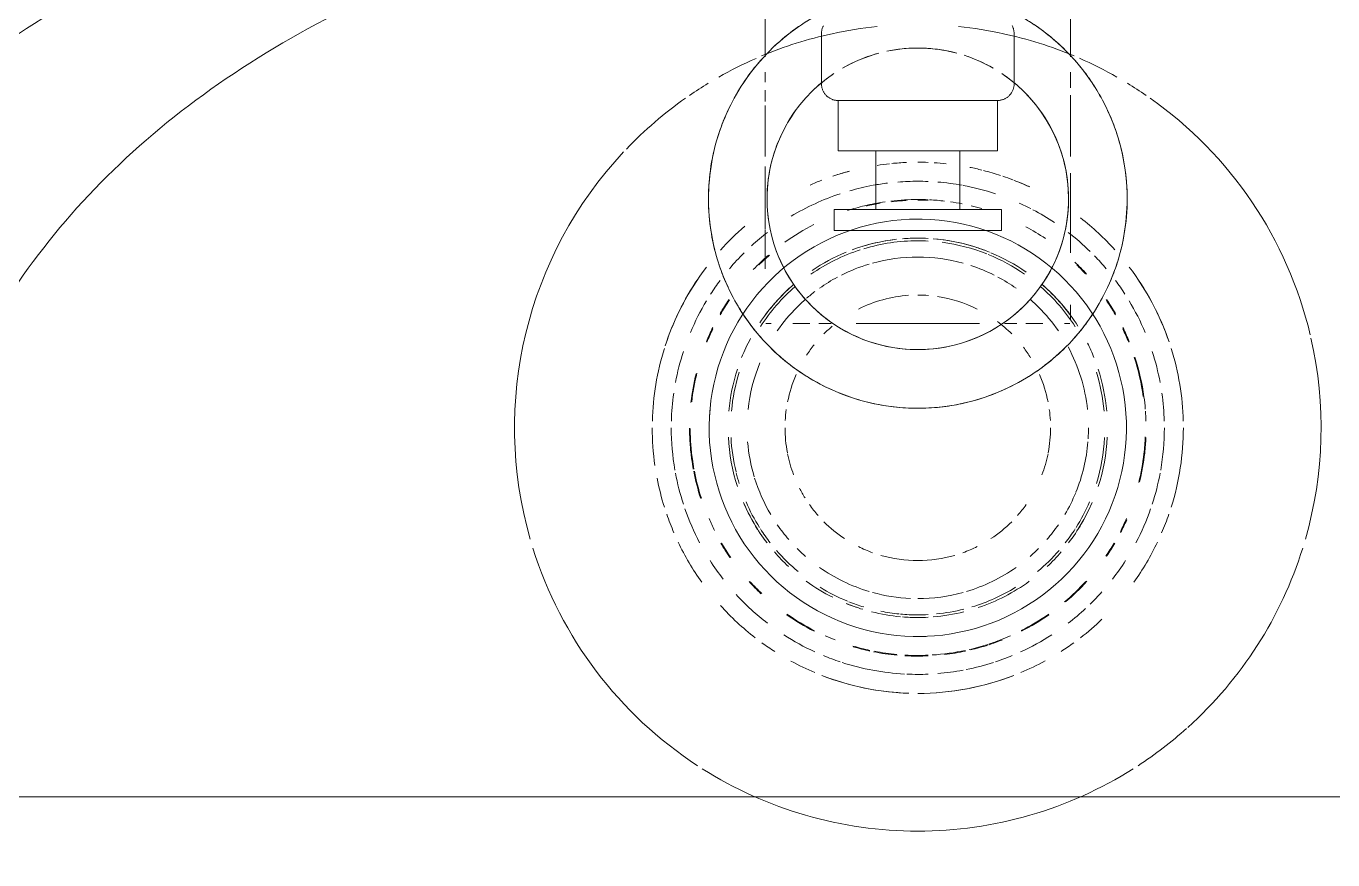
# Model space of a CAD drawing. Header units: millimetres. Extents: x -4000 to 187956, y -58990 to 162485.
# Drawn here: x 2432.6 to 2588.6, y 24497.2 to 24596.7 of the extents above; entities that cross this region are included whole.
import ezdxf

# ---------------------------------------------------------------- set-up
doc = ezdxf.new("R2010")
doc.units = ezdxf.units.MM
doc.layers.add('A-FLOR-PATT', color=8, linetype='Continuous', lineweight=13)
doc.layers.add('P-SANR-FIXT', color=6, linetype='Continuous', lineweight=9)

# ---------------------------------------------------------------- blocks, each defined once
blk = doc.blocks.new('C307 - C307-V813-0_000')
at = {"layer": 'P-SANR-FIXT', "color": 254}
for p, q in [((-2.98, 174.73), (-3.97, 174.59)), ((-2.98, 174.73), (-3.97, 174.59)), ((-1.99, 174.83), (-2.98, 174.73)), ((-1.99, 174.83), (-2.98, 174.73)), ((-1.15, 174.88), (-1.99, 174.83)), ((-1.15, 174.88), (-1.99, 174.83)), ((-1, 174.89), (-1.15, 174.88)), ((0, 174.91), (-1, 174.89)), ((0, 174.91), (-1, 174.89)), ((0.54, 174.9), (0, 174.91)), ((0.54, 174.9), (0, 174.91)), ((1.53, 174.86), (0.54, 174.9)), ((1.53, 174.86), (0.54, 174.9)), ((2.53, 174.78), (1.53, 174.86)), ((2.53, 174.78), (1.53, 174.86)), ((3.51, 174.66), (2.53, 174.78)), ((3.51, 174.66), (2.53, 174.78)), ((-8.77, 173.31), (-9.7, 172.94)), ((-8.77, 173.31), (-9.7, 172.94)), ((-7.83, 173.64), (-8.77, 173.31)), ((-7.83, 173.64), (-8.77, 173.31)), ((-6.88, 173.94), (-7.83, 173.64)), ((-6.88, 173.94), (-7.83, 173.64)), ((-5.92, 174.19), (-6.88, 173.94)), ((-5.92, 174.19), (-6.88, 173.94)), ((-4.95, 174.41), (-5.92, 174.19)), ((-3.97, 174.59), (-4.95, 174.41)), ((-3.97, 174.59), (-4.95, 174.41)), ((4.5, 174.5), (3.51, 174.66)), ((4.5, 174.5), (3.51, 174.66)), ((5.47, 174.3), (4.5, 174.5)), ((5.47, 174.3), (4.5, 174.5)), ((6.44, 174.06), (5.47, 174.3)), ((6.44, 174.06), (5.47, 174.3)), ((7.4, 173.78), (6.44, 174.06)), ((7.4, 173.78), (6.44, 174.06)), ((8.34, 173.47), (7.4, 173.78)), ((8.34, 173.47), (7.4, 173.78)), ((9.27, 173.11), (8.34, 173.47)), ((9.27, 173.11), (8.34, 173.47)), ((-12.38, 171.61), (-13.23, 171.1)), ((-12.38, 171.61), (-13.23, 171.1)), ((-11.5, 172.09), (-12.38, 171.61)), ((-11.5, 172.09), (-12.38, 171.61)), ((-10.61, 172.53), (-11.5, 172.09)), ((-10.61, 172.53), (-11.5, 172.09)), ((-9.7, 172.94), (-10.61, 172.53)), ((-9.7, 172.94), (-10.61, 172.53)), ((10.19, 172.72), (9.27, 173.11)), ((10.19, 172.72), (9.27, 173.11)), ((11.09, 172.3), (10.19, 172.72)), ((11.98, 171.84), (11.09, 172.3)), ((11.98, 171.84), (11.09, 172.3)), ((12.84, 171.34), (11.98, 171.84)), ((12.84, 171.34), (11.98, 171.84)), ((-14.06, 170.56), (-14.87, 169.98)), ((-14.06, 170.56), (-14.87, 169.98)), ((-13.23, 171.1), (-14.06, 170.56)), ((-13.23, 171.1), (-14.06, 170.56)), ((13.68, 170.81), (12.84, 171.34)), ((13.68, 170.81), (12.84, 171.34)), ((14.5, 170.25), (13.68, 170.81)), ((14.5, 170.25), (13.68, 170.81)), ((15.3, 169.65), (14.5, 170.25)), ((15.3, 169.65), (14.5, 170.25)), ((-16.42, 168.72), (-17.16, 168.05)), ((-16.42, 168.72), (-17.16, 168.05)), ((-15.66, 169.37), (-16.42, 168.72)), ((-15.66, 169.37), (-16.42, 168.72)), ((-14.87, 169.98), (-15.66, 169.37)), ((-14.87, 169.98), (-15.66, 169.37)), ((16.07, 169.02), (15.3, 169.65)), ((16.07, 169.02), (15.3, 169.65)), ((16.82, 168.37), (16.07, 169.02)), ((16.82, 168.37), (16.07, 169.02)), ((-17.87, 167.35), (-18.55, 166.62)), ((-17.87, 167.35), (-18.55, 166.62)), ((-17.16, 168.05), (-17.87, 167.35)), ((17.54, 167.68), (16.82, 168.37)), ((18.24, 166.96), (17.54, 167.68)), ((18.24, 166.96), (17.54, 167.68)), ((18.9, 166.22), (18.24, 166.96)), ((18.9, 166.22), (18.24, 166.96)), ((-19.2, 165.87), (-19.81, 165.09)), ((-19.2, 165.87), (-19.81, 165.09)), ((-18.55, 166.62), (-19.2, 165.87)), ((19.53, 165.45), (18.9, 166.22)), ((19.53, 165.45), (18.9, 166.22)), ((20.14, 164.66), (19.53, 165.45)), ((20.14, 164.66), (19.53, 165.45)), ((-20.4, 164.28), (-20.96, 163.46)), ((-20.4, 164.28), (-20.96, 163.46)), ((-19.81, 165.09), (-20.4, 164.28)), ((-19.81, 165.09), (-20.4, 164.28)), ((20.71, 163.84), (20.14, 164.66)), ((20.71, 163.84), (20.14, 164.66)), ((21.24, 163), (20.71, 163.84)), ((21.24, 163), (20.71, 163.84)), ((-21.48, 162.61), (-21.97, 161.74)), ((-21.48, 162.61), (-21.97, 161.74)), ((-20.96, 163.46), (-21.48, 162.61)), ((-20.96, 163.46), (-21.48, 162.61)), ((21.75, 162.14), (21.24, 163)), ((21.75, 162.14), (21.24, 163)), ((-22.42, 160.85), (-22.83, 159.95)), ((-21.97, 161.74), (-22.42, 160.85)), ((-21.97, 161.74), (-22.42, 160.85)), ((22.21, 161.26), (21.75, 162.14)), ((22.21, 161.26), (21.75, 162.14)), ((22.65, 160.36), (22.21, 161.26)), ((22.65, 160.36), (22.21, 161.26)), ((-22.83, 159.95), (-23.21, 159.02)), ((23.04, 159.45), (22.65, 160.36)), ((23.04, 159.45), (22.65, 160.36)), ((-23.56, 158.09), (-23.86, 157.14)), ((-23.56, 158.09), (-23.86, 157.14)), ((-23.21, 159.02), (-23.56, 158.09)), ((23.72, 157.58), (23.4, 158.52)), ((23.72, 157.58), (23.4, 158.52)), ((24.01, 156.62), (23.72, 157.58)), ((24.01, 156.62), (23.72, 157.58)), ((-24.13, 156.18), (-24.35, 155.21)), ((-24.13, 156.18), (-24.35, 155.21)), ((-23.86, 157.14), (-24.13, 156.18)), ((-23.86, 157.14), (-24.13, 156.18)), ((24.25, 155.66), (24.01, 156.62)), ((24.25, 155.66), (24.01, 156.62)), ((-24.35, 155.21), (-24.54, 154.23)), ((-24.35, 155.21), (-24.54, 154.23)), ((24.46, 154.68), (24.25, 155.66)), ((24.46, 154.68), (24.25, 155.66)), ((24.63, 153.7), (24.46, 154.68)), ((24.63, 153.7), (24.46, 154.68)), ((-24.69, 153.25), (-24.8, 152.26)), ((-24.69, 153.25), (-24.8, 152.26)), ((-24.54, 154.23), (-24.69, 153.25)), ((-24.54, 154.23), (-24.69, 153.25)), ((24.76, 152.71), (24.63, 153.7)), ((24.76, 152.71), (24.63, 153.7)), ((-24.8, 152.26), (-24.87, 151.26)), ((-24.8, 152.26), (-24.87, 151.26)), ((24.85, 151.72), (24.76, 152.71)), ((24.85, 151.72), (24.76, 152.71)), ((24.9, 150.73), (24.85, 151.72)), ((24.9, 150.73), (24.85, 151.72)), ((-24.87, 151.26), (-24.9, 150.27)), ((-24.87, 151.26), (-24.9, 150.27)), ((-24.9, 150.27), (-24.9, 149.27)), ((24.9, 149.73), (24.9, 150.73)), ((-24.9, 149.27), (-24.85, 148.28)), ((-24.9, 149.27), (-24.85, 148.28)), ((-24.85, 148.28), (-24.76, 147.29)), ((-24.85, 148.28), (-24.76, 147.29)), ((24.8, 147.74), (24.87, 148.74)), ((24.82, 148.03), (24.87, 148.74)), ((24.87, 148.74), (24.9, 149.73)), ((24.87, 148.74), (24.9, 149.73)), ((-24.76, 147.29), (-24.63, 146.3)), ((-24.76, 147.29), (-24.63, 146.3)), ((24.54, 145.77), (24.69, 146.75)), ((24.54, 145.77), (24.69, 146.75)), ((24.69, 146.75), (24.8, 147.74)), ((24.69, 146.75), (24.8, 147.74)), ((24.8, 147.74), (24.82, 148.03)), ((-24.63, 146.3), (-24.46, 145.32)), ((-24.63, 146.3), (-24.46, 145.32)), ((-24.46, 145.32), (-24.25, 144.34)), ((-24.46, 145.32), (-24.25, 144.34)), ((24.35, 144.79), (24.54, 145.77)), ((24.35, 144.79), (24.54, 145.77)), ((-24.25, 144.34), (-24.01, 143.38)), ((-24.25, 144.34), (-24.01, 143.38)), ((23.86, 142.86), (24.13, 143.82)), ((23.86, 142.86), (24.13, 143.82)), ((24.13, 143.82), (24.35, 144.79)), ((24.13, 143.82), (24.35, 144.79)), ((-24.01, 143.38), (-23.72, 142.42)), ((-24.01, 143.38), (-23.72, 142.42)), ((-23.72, 142.42), (-23.4, 141.48)), ((-23.72, 142.42), (-23.4, 141.48)), ((23.56, 141.91), (23.86, 142.86)), ((23.56, 141.91), (23.86, 142.86)), ((-23.04, 140.55), (-22.65, 139.64)), ((-23.04, 140.55), (-22.65, 139.64)), ((22.83, 140.05), (23.21, 140.98)), ((23.21, 140.98), (23.56, 141.91)), ((-22.65, 139.64), (-22.21, 138.74)), ((-22.65, 139.64), (-22.21, 138.74)), ((21.97, 138.26), (22.42, 139.15)), ((21.97, 138.26), (22.42, 139.15)), ((22.42, 139.15), (22.83, 140.05)), ((-22.21, 138.74), (-21.75, 137.86)), ((-22.21, 138.74), (-21.75, 137.86)), ((-21.75, 137.86), (-21.24, 137)), ((-21.75, 137.86), (-21.24, 137)), ((-14.91, 137.55), (-12.9, 137.55)), ((-11.82, 137.55), (-10.36, 137.55)), ((-7.35, 137.55), (0, 137.55)), ((0, 137.55), (7.35, 137.55)), ((10.36, 137.55), (11.82, 137.55)), ((12.9, 137.55), (14.91, 137.55)), ((20.96, 136.54), (21.48, 137.39)), ((20.96, 136.54), (21.48, 137.39)), ((21.48, 137.39), (21.97, 138.26)), ((21.48, 137.39), (21.97, 138.26)), ((-21.24, 137), (-20.71, 136.16)), ((-21.24, 137), (-20.71, 136.16)), ((-20.71, 136.16), (-20.14, 135.34)), ((-20.71, 136.16), (-20.14, 135.34)), ((19.81, 134.91), (20.4, 135.72)), ((19.81, 134.91), (20.4, 135.72)), ((20.4, 135.72), (20.96, 136.54)), ((20.4, 135.72), (20.96, 136.54)), ((-20.14, 135.34), (-19.53, 134.55)), ((-20.14, 135.34), (-19.53, 134.55)), ((-19.53, 134.55), (-18.9, 133.78)), ((-19.53, 134.55), (-18.9, 133.78)), ((19.2, 134.13), (19.81, 134.91)), ((19.2, 134.13), (19.81, 134.91)), ((-18.9, 133.78), (-18.24, 133.04)), ((-18.9, 133.78), (-18.24, 133.04)), ((-18.24, 133.04), (-17.54, 132.32)), ((-18.24, 133.04), (-17.54, 132.32)), ((17.16, 131.95), (17.87, 132.65)), ((17.16, 131.95), (17.87, 132.65)), ((17.87, 132.65), (18.55, 133.38)), ((17.87, 132.65), (18.55, 133.38)), ((18.55, 133.38), (19.2, 134.13)), ((-17.54, 132.32), (-16.82, 131.63)), ((-16.82, 131.63), (-16.07, 130.98)), ((-16.82, 131.63), (-16.07, 130.98)), ((15.66, 130.63), (16.42, 131.28)), ((16.42, 131.28), (17.16, 131.95)), ((16.42, 131.28), (17.16, 131.95)), ((-16.07, 130.98), (-15.3, 130.35)), ((-16.07, 130.98), (-15.3, 130.35)), ((14.06, 129.44), (14.87, 130.02)), ((14.06, 129.44), (14.87, 130.02)), ((14.87, 130.02), (15.66, 130.63)), ((14.87, 130.02), (15.66, 130.63)), ((18.24, 129.79), (18.24, 131.02)), ((18.24, 127.73), (18.24, 129.6)), ((-18.24, 129.1), (-18.24, 127.73)), ((-12.84, 128.66), (-11.98, 128.16)), ((-12.84, 128.66), (-11.98, 128.16)), ((-11.98, 128.16), (-11.09, 127.7)), ((11.5, 127.91), (12.38, 128.39)), ((12.38, 128.39), (13.23, 128.9)), ((12.38, 128.39), (13.23, 128.9)), ((-18.24, 127.73), (-18.24, 119.61)), ((-10.19, 127.28), (-9.27, 126.89)), ((-9.27, 126.89), (-8.34, 126.53)), ((7.83, 126.36), (8.77, 126.69)), ((8.77, 126.69), (9.7, 127.06)), ((10.61, 127.47), (11.5, 127.91)), ((18.24, 126.32), (18.24, 127.73)), ((18.24, 118.82), (18.24, 126.26)), ((-18.24, 117.61), (-18.24, 110.29)), ((18.24, 111.54), (18.24, 117.61)), ((18.24, 109.69), (18.24, 111.05)), ((-18.24, 109.41), (-18.24, 107.55)), ((18.24, 107.55), (18.24, 108.76))]:
    blk.add_line(p, q, dxfattribs=at)
at = {"layer": 'P-SANR-FIXT', "color": 50}
for p, q in [((-1, 174.89), (-1.15, 174.88)), ((-4.95, 174.41), (-5.92, 174.19)), ((11.09, 172.3), (10.19, 172.72)), ((-17.16, 168.05), (-17.87, 167.35)), ((17.54, 167.68), (16.82, 168.37)), ((-18.55, 166.62), (-19.2, 165.87)), ((-22.42, 160.85), (-22.83, 159.95)), ((-22.83, 159.95), (-23.21, 159.02)), ((23.4, 158.52), (23.04, 159.45)), ((23.4, 158.52), (23.04, 159.45)), ((-23.21, 159.02), (-23.56, 158.09)), ((-24.9, 150.27), (-24.9, 149.27)), ((24.9, 149.73), (24.9, 150.73)), ((-23.4, 141.48), (-23.04, 140.55)), ((-23.4, 141.48), (-23.04, 140.55)), ((22.83, 140.05), (23.21, 140.98)), ((23.21, 140.98), (23.56, 141.91)), ((22.42, 139.15), (22.83, 140.05)), ((-18.15, 137.55), (-17.5, 137.55)), ((-14.91, 137.55), (-12.9, 137.55)), ((-11.82, 137.55), (-10.36, 137.55)), ((-6.98, 137.55), (-3.9, 137.55)), ((-3.56, 137.55), (0, 137.55)), ((0, 137.55), (3.56, 137.55)), ((3.9, 137.55), (6.98, 137.55)), ((10.36, 137.55), (11.82, 137.55)), ((12.9, 137.55), (14.91, 137.55)), ((17.5, 137.55), (18.15, 137.55)), ((-18.24, 137.03), (-18.24, 135.34)), ((18.55, 133.38), (19.2, 134.13)), ((-17.54, 132.32), (-16.82, 131.63)), ((15.66, 130.63), (16.42, 131.28)), ((-15.3, 130.35), (-14.5, 129.75)), ((-15.3, 130.35), (-14.5, 129.75)), ((-14.5, 129.75), (-13.68, 129.19)), ((-14.5, 129.75), (-13.68, 129.19)), ((-13.68, 129.19), (-12.84, 128.66)), ((-13.68, 129.19), (-12.84, 128.66)), ((-11.98, 128.16), (-11.09, 127.7)), ((11.5, 127.91), (12.38, 128.39)), ((13.23, 128.9), (14.06, 129.44)), ((13.23, 128.9), (14.06, 129.44)), ((-11.09, 127.7), (-10.19, 127.28)), ((-11.09, 127.7), (-10.19, 127.28)), ((-10.19, 127.28), (-9.27, 126.89)), ((-9.27, 126.89), (-8.34, 126.53)), ((-8.34, 126.53), (-7.4, 126.22)), ((6.88, 126.06), (7.83, 126.36)), ((7.83, 126.36), (8.77, 126.69)), ((8.77, 126.69), (9.7, 127.06)), ((9.7, 127.06), (10.61, 127.47)), ((9.7, 127.06), (10.61, 127.47)), ((10.61, 127.47), (11.5, 127.91)), ((-7.4, 126.22), (-6.44, 125.94)), ((-6.44, 125.94), (-5.47, 125.7)), ((-6.44, 125.94), (-5.47, 125.7)), ((-5.47, 125.7), (-4.5, 125.5)), ((-5.47, 125.7), (-4.5, 125.5)), ((-4.5, 125.5), (-3.51, 125.34)), ((-4.5, 125.5), (-3.51, 125.34)), ((-3.51, 125.34), (-2.53, 125.22)), ((-2.53, 125.22), (-1.53, 125.14)), ((-1.53, 125.14), (-0.54, 125.1)), ((-1.53, 125.14), (-0.54, 125.1)), ((-0.54, 125.1), (0, 125.09)), ((-0.54, 125.1), (0, 125.09)), ((0, 125.09), (1, 125.11)), ((0, 125.09), (1, 125.11)), ((1, 125.11), (1.99, 125.17)), ((1, 125.11), (1.99, 125.17)), ((1.99, 125.17), (2.98, 125.27)), ((1.99, 125.17), (2.98, 125.27)), ((2.98, 125.27), (3.97, 125.41)), ((2.98, 125.27), (3.97, 125.41)), ((3.97, 125.41), (4.95, 125.59)), ((3.97, 125.41), (4.95, 125.59)), ((4.95, 125.59), (5.92, 125.81)), ((4.95, 125.59), (5.92, 125.81)), ((5.92, 125.81), (6.88, 126.06))]:
    blk.add_line(p, q, dxfattribs=at)
at = {"layer": 'P-SANR-FIXT', "color": 250}
for p, q in [((-10, 126.44), (-10, 123.94)), ((0, 126.44), (-10, 126.44)), ((10, 126.44), (0, 126.44)), ((10, 123.94), (10, 126.44)), ((-10, 123.94), (0, 123.94)), ((-5, 123.94), (-5, 116.94)), ((0, 123.94), (10, 123.94)), ((5, 116.94), (5, 123.94)), ((-9.5, 116.94), (-9.5, 110.94)), ((-9.5, 116.94), (0, 116.94)), ((0, 116.94), (9.5, 116.94)), ((9.5, 110.94), (9.5, 116.94)), ((-9.5, 110.94), (0, 110.94)), ((0, 110.94), (9.5, 110.94)), ((-11.5, 108.94), (-11.5, 102.94)), ((11.5, 102.94), (11.5, 108.94))]:
    blk.add_line(p, q, dxfattribs=at)
at = {"layer": 'P-SANR-FIXT', "color": 252}
for p, q in [((0, 126.44), (-8.66, 126.44)), ((8.66, 126.44), (0, 126.44)), ((-8.66, 123.94), (-5.68, 123.94)), ((-5, 123.94), (0, 123.94)), ((0, 123.94), (5, 123.94)), ((5.68, 123.94), (8.66, 123.94)), ((-8.23, 116.94), (-5.65, 116.94)), ((-5, 116.94), (0, 116.94)), ((0, 116.94), (5, 116.94)), ((5.65, 116.94), (8.23, 116.94)), ((-8.23, 110.94), (0, 110.94)), ((-0.86, 110.94), (-0.48, 110.94)), ((-0.48, 110.94), (-0.1, 110.94)), ((-0.1, 110.94), (0, 110.94)), ((0, 110.94), (8.23, 110.94))]:
    blk.add_line(p, q, dxfattribs=at)
at = {"layer": 'P-SANR-FIXT', "color": 253}
for p, q in [((-5.68, 123.94), (0, 123.94)), ((-5, 123.94), (0, 123.94)), ((0, 123.94), (5, 123.94)), ((0, 123.94), (5.68, 123.94)), ((-5.65, 116.94), (0, 116.94)), ((-5, 116.94), (0, 116.94)), ((0, 116.94), (5.65, 116.94)), ((0, 116.94), (5, 116.94)), ((0, 110.94), (0.38, 110.94)), ((-18.24, 105.73), (-18.24, 95.07)), ((18.24, 94.25), (18.24, 105.73))]:
    blk.add_line(p, q, dxfattribs=at)
at = {"layer": 'P-SANR-FIXT', "color": 50, "flags": 128}
for points in [[(-8.34, 126.53), (-7.4, 126.22), (-6.44, 125.94)], [(5.92, 125.81), (6.88, 126.06), (7.83, 126.36)], [(-3.51, 125.34), (-2.53, 125.22), (-1.53, 125.14)]]:
    blk.add_lwpolyline(points, dxfattribs=at)
at = {"layer": 'P-SANR-FIXT', "color": 250, "flags": 128}
for points in [[(-11.5, 108.94), (-11.5, 109.02), (-11.49, 109.1), (-11.49, 109.18), (-11.47, 109.26), (-11.46, 109.33), (-11.44, 109.41), (-11.42, 109.49), (-11.4, 109.57), (-11.37, 109.64), (-11.34, 109.72), (-11.31, 109.79), (-11.27, 109.86), (-11.24, 109.93), (-11.19, 110), (-11.15, 110.07), (-11.1, 110.13), (-11.06, 110.19), (-11, 110.26), (-10.95, 110.31), (-10.89, 110.37), (-10.83, 110.43), (-10.77, 110.48), (-10.71, 110.53), (-10.65, 110.58), (-10.58, 110.62), (-10.51, 110.66), (-10.44, 110.7), (-10.37, 110.74), (-10.3, 110.77), (-10.22, 110.8), (-10.15, 110.83), (-10.07, 110.85), (-10, 110.87), (-9.92, 110.89), (-9.84, 110.91), (-9.76, 110.92), (-9.68, 110.93), (-9.6, 110.93), (-9.52, 110.94), (-9.5, 110.94)], [(-9.5, 110.94), (-9.49, 110.94), (-9.47, 110.94), (-9.43, 110.94), (-9.38, 110.94), (-9.31, 110.94), (-9.23, 110.94), (-9.13, 110.94), (-9.02, 110.94), (-8.89, 110.94), (-8.75, 110.94), (-8.6, 110.94), (-8.43, 110.94), (-8.24, 110.94), (-8.05, 110.94), (-7.84, 110.94), (-7.62, 110.94), (-7.39, 110.94)], [(0, 110.94), (-0.38, 110.94), (-0.76, 110.94), (-1.14, 110.94), (-1.51, 110.94), (-1.89, 110.94), (-2.26, 110.94), (-2.63, 110.94), (-2.99, 110.94), (-3.35, 110.94), (-3.7, 110.94), (-4.05, 110.94), (-4.39, 110.94), (-4.72, 110.94), (-5.05, 110.94), (-5.36, 110.94), (-5.67, 110.94), (-5.97, 110.94), (-6.26, 110.94), (-6.54, 110.94), (-6.81, 110.94), (-7.07, 110.94), (-7.32, 110.94), (-7.56, 110.94), (-7.78, 110.94), (-7.99, 110.94), (-8.19, 110.94), (-8.38, 110.94), (-8.55, 110.94), (-8.71, 110.94), (-8.85, 110.94), (-8.98, 110.94), (-9.1, 110.94), (-9.2, 110.94), (-9.29, 110.94), (-9.36, 110.94), (-9.42, 110.94), (-9.46, 110.94), (-9.49, 110.94), (-9.5, 110.94)], [(9.5, 110.94), (9.49, 110.94), (9.47, 110.94), (9.43, 110.94), (9.38, 110.94), (9.31, 110.94), (9.23, 110.94), (9.13, 110.94), (9.02, 110.94), (8.89, 110.94), (8.75, 110.94), (8.6, 110.94), (8.43, 110.94), (8.24, 110.94), (8.05, 110.94), (7.84, 110.94), (7.62, 110.94), (7.39, 110.94), (7.14, 110.94), (6.89, 110.94), (6.62, 110.94), (6.34, 110.94), (6.05, 110.94), (5.76, 110.94), (5.45, 110.94), (5.13, 110.94), (4.81, 110.94), (4.48, 110.94), (4.14, 110.94), (3.79, 110.94), (3.44, 110.94), (3.09, 110.94), (2.72, 110.94), (2.36, 110.94), (1.99, 110.94), (1.61, 110.94), (1.24, 110.94), (0.86, 110.94), (0.48, 110.94), (0.1, 110.94), (0, 110.94)], [(7.32, 110.94), (7.56, 110.94), (7.78, 110.94), (7.99, 110.94), (8.19, 110.94), (8.38, 110.94), (8.55, 110.94), (8.71, 110.94), (8.85, 110.94), (8.98, 110.94), (9.1, 110.94), (9.2, 110.94), (9.29, 110.94), (9.36, 110.94), (9.42, 110.94), (9.46, 110.94), (9.49, 110.94), (9.5, 110.94)], [(9.5, 110.94), (9.58, 110.94), (9.66, 110.93), (9.74, 110.92), (9.82, 110.91), (9.9, 110.9), (9.98, 110.88), (10.05, 110.86), (10.13, 110.84), (10.2, 110.81), (10.28, 110.78), (10.35, 110.75), (10.42, 110.71), (10.49, 110.67), (10.56, 110.63), (10.63, 110.59), (10.69, 110.54), (10.76, 110.49), (10.82, 110.44), (10.88, 110.39), (10.93, 110.33), (10.99, 110.27), (11.04, 110.21), (11.09, 110.15), (11.14, 110.08), (11.18, 110.02), (11.22, 109.95), (11.26, 109.88), (11.3, 109.81), (11.33, 109.74), (11.36, 109.66), (11.39, 109.59), (11.42, 109.51), (11.44, 109.43), (11.46, 109.36), (11.47, 109.28), (11.48, 109.2), (11.49, 109.12), (11.5, 109.04), (11.5, 108.96), (11.5, 108.94)], [(-11.26, 101.99), (-11.3, 102.07), (-11.33, 102.14), (-11.36, 102.21), (-11.39, 102.29), (-11.42, 102.36), (-11.44, 102.44), (-11.46, 102.52), (-11.47, 102.6), (-11.48, 102.68), (-11.49, 102.76), (-11.5, 102.84), (-11.5, 102.92), (-11.5, 102.94)], [(11.5, 102.94), (11.5, 102.86), (11.49, 102.78), (11.49, 102.7), (11.47, 102.62), (11.46, 102.54), (11.44, 102.46), (11.42, 102.38), (11.4, 102.31), (11.37, 102.23), (11.34, 102.16), (11.31, 102.09), (11.27, 102.01)]]:
    blk.add_lwpolyline(points, dxfattribs=at)
at = {"layer": 'P-SANR-FIXT', "color": 252, "flags": 128}
for points in [[(-7.39, 110.94), (-7.14, 110.94), (-6.89, 110.94), (-6.62, 110.94), (-6.34, 110.94), (-6.05, 110.94), (-5.76, 110.94), (-5.45, 110.94), (-5.13, 110.94), (-4.81, 110.94), (-4.48, 110.94), (-4.14, 110.94), (-3.79, 110.94), (-3.44, 110.94), (-3.09, 110.94), (-2.72, 110.94), (-2.36, 110.94), (-1.99, 110.94), (-1.61, 110.94), (-1.24, 110.94), (-0.86, 110.94)], [(0.38, 110.94), (0.76, 110.94), (1.14, 110.94), (1.51, 110.94), (1.89, 110.94), (2.26, 110.94), (2.63, 110.94), (2.99, 110.94), (3.35, 110.94), (3.7, 110.94), (4.05, 110.94), (4.39, 110.94), (4.72, 110.94), (5.05, 110.94), (5.36, 110.94), (5.67, 110.94), (5.97, 110.94), (6.26, 110.94), (6.54, 110.94), (6.81, 110.94)], [(6.81, 110.94), (7.07, 110.94), (7.32, 110.94)]]:
    blk.add_lwpolyline(points, dxfattribs=at)
at = {"layer": 'P-SANR-FIXT', "color": 253}
for centre, radius, start, end in [((0, 150), 48.14, 90, 122.2965), ((0, 150), 48.14, 57.698, 90), ((0, 150), 48.14, 123.1051, 131.8102), ((0, 150), 48.14, 17.3587, 56.8985), ((0, 150), 48.14, 132.0288, 162.6381), ((0, 150), 48.14, 163.9778, 192.8571), ((0, 150), 48.14, 316.8516, 16.0236), ((0, 122.67), 18, 90, 93.7144), ((0, 150), 48.14, 193.3128, 234.8264), ((0, 122.67), 25, 170.3699, 180), ((0, 122.67), 18, 165, 180), ((0, 122.67), 25, 0, 9.1411), ((0, 122.67), 18, 0, 11.6284), ((0, 122.67), 25, 180, 198.0468), ((0, 122.67), 18, 180, 195), ((0, 122.67), 18, 345, 0), ((0, 122.67), 25, 341.9557, 360), ((0, 122.67), 18, 196.3883, 225), ((0, 122.67), 18, 321.4418, 343.6106), ((0, 150), 48.14, 305.1736, 316.2736), ((0, 122.67), 25, 203.344, 210), ((0, 122.67), 25, 333.4158, 336.6542), ((0, 150), 48.14, 235.4946, 238.6913), ((0, 122.67), 25, 212.5466, 216.7035), ((0, 122.67), 18, 226.3924, 236.1401), ((0, 122.67), 18, 303.8599, 315), ((0, 122.67), 25, 323.3239, 330), ((0, 150), 48.14, 301.3096, 304.5054), ((0, 150), 48.14, 240.4141, 246.3575), ((0, 150), 48.14, 293.6524, 299.5866), ((0, 150), 48.14, 247.1987, 257.7382), ((0, 122.67), 25, 225, 239.963), ((0, 122.67), 18, 255, 281.8578), ((0, 122.67), 18, 285, 289.4939), ((0, 150), 48.14, 282.2618, 292.8013), ((0, 122.67), 25, 300.0426, 315)]:
    blk.add_arc(centre, radius, start, end, dxfattribs=at)
at = {"layer": 'P-SANR-FIXT', "color": 254}
for centre, radius, start, end in [((0, 150), 31.7, 90, 111.223), ((0, 150), 31.7, 101.1682, 111.223), ((0, 150), 31.7, 90, 100.6971), ((0, 150), 31.7, 68.777, 88.0765), ((0, 150), 31.7, 79.2801, 88.0765), ((0, 150), 31.7, 68.777, 78.8318), ((0, 150), 29.43, 90, 92.4005), ((0, 150), 29.43, 87.4491, 90), ((0, 150), 29.43, 72.1341, 86.9143), ((0, 150), 31.7, 112.7983, 118.6438), ((0, 150), 31.7, 112.7983, 118.6438), ((0, 150), 29.43, 108.3532, 112.5065), ((0, 150), 29.43, 101.35, 107.8683), ((0, 150), 29.43, 94.6333, 100.5794), ((0, 150), 29.43, 67.4935, 71.6468), ((0, 150), 31.7, 61.435, 67.185), ((0, 150), 31.7, 61.435, 67.185), ((0, 150), 31.7, 122.6817, 126), ((0, 150), 31.7, 122.6817, 126), ((0, 150), 29.43, 114.653, 122.9024), ((0, 150), 27.25, 103.4723, 107.9599), ((0, 150), 27.17, 103.0026, 107.9447), ((0, 150), 27.17, 93.648, 102.1118), ((0, 150), 27.25, 96.7517, 102.0834), ((0, 150), 27.25, 90, 92.5931), ((0, 150), 27.17, 90, 92.6005), ((0, 150), 27.25, 86.7445, 90), ((0, 150), 27.17, 86.7173, 90), ((0, 150), 27.25, 78.7895, 84.8076), ((0, 150), 27.17, 79.0693, 84.7261), ((0, 150), 27.17, 73.4551, 77.8633), ((0, 150), 27.25, 73.5885, 77.8917), ((0, 150), 29.43, 57.0905, 65.3301), ((0, 150), 31.7, 54, 57.388), ((0, 150), 31.7, 54, 57.388), ((0, 150), 31.7, 127.7736, 133.8878), ((0, 150), 31.7, 127.7736, 133.8878), ((0, 150), 27.17, 111.3456, 114.0039), ((0, 150), 27.25, 108.1879, 111.6522), ((0, 150), 27.17, 108.1722, 111.3456), ((0, 150), 27.17, 65.9961, 68.692), ((0, 150), 31.7, 41.9798, 52.2264), ((0, 150), 31.7, 41.9798, 52.2264), ((0, 150), 29.43, 127.5574, 132.8896), ((0, 150), 27.25, 117.0501, 125.02), ((0, 150), 27.17, 117.0175, 125.102), ((0, 150), 27.17, 54.8906, 63.0145), ((0, 150), 27.25, 54.9725, 62.9828), ((0, 150), 29.43, 42.5146, 52.4426), ((0, 150), 22.64, 94.6539, 104.0924), ((0, 150), 22.64, 90, 93.1206), ((0, 150), 22.64, 85.3461, 90), ((0, 150), 22.64, 75.8797, 84.8144), ((0, 150), 22.64, 67.7625, 73.1173), ((0, 150), 29.43, 134.3878, 138.2904), ((0, 150), 27.25, 130.3077, 137.7518), ((0, 150), 27.17, 130.1499, 137.5208), ((0, 150), 22.64, 108.5723, 126), ((0, 150), 20.38, 90, 105.3925), ((0, 150), 20.38, 74.6075, 87.5457), ((0, 150), 22.64, 54, 63.3328), ((0, 150), 20.38, 106.564, 125.1563), ((0, 150), 20.38, 54.8437, 73.436), ((0, 150), 27.17, 42.5496, 46.7541), ((0, 150), 27.25, 42.325, 46.5962), ((0, 150), 31.7, 144.4378, 154.5225), ((0, 150), 31.7, 144.4378, 154.5225), ((0, 150), 29.43, 142.1351, 147.4226), ((0, 150), 29.43, 32.5774, 37.8649), ((0, 150), 31.7, 25.479, 35.5547), ((0, 150), 31.7, 25.479, 35.5547), ((0, 150), 22.64, 133.0165, 139.1267), ((0, 150), 20.38, 131.1, 135), ((0, 150), 15.85, 90, 106.198), ((0, 150), 15.85, 90, 106.198), ((0, 150), 15.85, 73.802, 90), ((0, 150), 15.85, 73.802, 90), ((0, 150), 20.38, 45, 48.9), ((0, 150), 22.64, 40.8733, 46.9716), ((0, 150), 27.17, 30.4335, 34.7141), ((0, 150), 27.25, 30.3341, 34.5962), ((0, 150), 27.25, 145.8039, 149.6672), ((0, 150), 27.17, 145.6524, 149.5679), ((0, 150), 15.85, 109.871, 116.573), ((0, 150), 15.85, 109.871, 116.573), ((0, 150), 15.85, 63.427, 70.0926), ((0, 150), 15.85, 63.427, 70.0926), ((0, 150), 31.7, 156.6794, 161.0162), ((0, 150), 31.7, 156.6794, 161.0162), ((0, 150), 29.43, 152.2357, 160.8174), ((0, 150), 27.25, 152.6706, 156.2394), ((0, 150), 27.17, 152.8736, 156.481), ((0, 150), 22.64, 142.6314, 156.7814), ((0, 150), 20.38, 139.1274, 145.4276), ((0, 150), 15.85, 123.4314, 135), ((0, 150), 15.85, 123.4314, 135), ((0, 150), 15.85, 45, 56.5686), ((0, 150), 15.85, 45, 56.5686), ((0, 150), 20.38, 34.5724, 40.8737), ((0, 150), 22.64, 23.1872, 37.3698), ((0, 150), 27.17, 23.5116, 26.8034), ((0, 150), 29.43, 19.1793, 27.7657), ((0, 150), 31.7, 18.9819, 23.3206), ((0, 150), 31.7, 18.9819, 23.3206), ((0, 150), 31.7, 162.6206, 180), ((0, 150), 31.7, 162.6206, 180), ((0, 150), 20.38, 149.5246, 157.6752), ((0, 150), 15.85, 138.6474, 144.6719), ((0, 150), 15.85, 138.6474, 144.6719), ((0, 150), 15.85, 35.2791, 41.3526), ((0, 150), 15.85, 35.2791, 41.3526), ((0, 150), 20.38, 17.1357, 30.4754), ((0, 150), 31.7, 10.9545, 17.3794), ((0, 150), 31.7, 10.9545, 17.3794), ((0, 150), 29.43, 162, 169.409), ((0, 150), 20.38, 157.8242, 175.2952), ((0, 150), 15.85, 27.0436, 31.8522), ((0, 150), 15.85, 27.0436, 31.8522), ((0, 150), 27.17, 11.0101, 18), ((0, 150), 27.25, 10.9714, 18), ((0, 150), 29.43, 10.591, 18), ((0, 150), 27.25, 166.299, 173.6654), ((0, 150), 27.17, 166.1201, 173.4416), ((0, 150), 22.64, 162, 177.2016), ((0, 150), 22.64, 2.7984, 18), ((0, 150), 29.43, 170.123, 180), ((0, 150), 15.85, 159.2393, 168.7322), ((0, 150), 15.85, 159.2393, 168.7322), ((0, 150), 15.85, 11.2678, 20.7408), ((0, 150), 15.85, 11.2678, 20.7408), ((0, 150), 20.38, 4.7048, 16.7114), ((0, 150), 27.17, 7.8952, 10.4607), ((0, 150), 27.25, 7.7939, 10.4611), ((0, 150), 29.43, 0, 9.877), ((0, 150), 31.7, 0, 8.1286), ((0, 150), 31.7, 0, 8.1286), ((0, 150), 27.25, 173.6654, 177.5604), ((0, 150), 27.17, 173.4416, 177.7653), ((0, 150), 15.85, 169.2116, 180), ((0, 150), 15.85, 169.2116, 180), ((0, 150), 15.85, 0, 10.7884), ((0, 150), 15.85, 0, 10.7884), ((0, 150), 27.17, 4.0033, 7.8952), ((0, 150), 27.25, 4.3703, 7.7939), ((0, 150), 27.17, 0.1599, 4.0033), ((0, 150), 27.25, 0.1221, 4.3703), ((0, 150), 20.38, 176.342, 180), ((0, 150), 31.7, 181.4316, 197.3794), ((0, 150), 31.7, 181.4316, 197.3794), ((0, 150), 29.43, 181.5417, 188.0402), ((0, 150), 27.25, 181.6654, 184.2025), ((0, 150), 15.85, 183.1281, 187.8936), ((0, 150), 15.85, 183.1281, 187.8936), ((0, 150), 15.85, 352.1064, 356.8719), ((0, 150), 15.85, 352.1064, 356.8719), ((0, 150), 29.43, 351.9531, 358.4583), ((0, 150), 31.7, 342.6206, 358.5684), ((0, 150), 31.7, 342.6206, 358.5684), ((0, 150), 27.25, 184.7211, 187.7939), ((0, 150), 22.64, 185.0575, 198), ((0, 150), 20.38, 186.1395, 208.2528), ((0, 150), 15.85, 191.2678, 203.6214), ((0, 150), 15.85, 191.2678, 203.6214), ((0, 150), 15.85, 336.3786, 348.7322), ((0, 150), 15.85, 336.3786, 348.7322), ((0, 150), 20.38, 337.6752, 353.8605), ((0, 150), 22.64, 342, 354.9425), ((0, 150), 27.17, 346.1201, 353.4416), ((0, 150), 27.25, 346.299, 353.6654), ((0, 150), 27.25, 187.7939, 198), ((0, 150), 27.17, 187.8952, 198), ((0, 150), 29.43, 190.591, 198), ((0, 150), 29.43, 342, 349.409), ((0, 150), 22.64, 201.7578, 206.5231), ((0, 150), 15.85, 211.8522, 217.3132), ((0, 150), 15.85, 211.8522, 217.3132), ((0, 150), 15.85, 321.2465, 326.8889), ((0, 150), 15.85, 321.2465, 326.8889), ((0, 150), 22.64, 331.8621, 338.2422), ((0, 150), 31.7, 198.9124, 217.2497), ((0, 150), 31.7, 198.9124, 214.0453), ((0, 150), 27.25, 202.1485, 206.0651), ((0, 150), 27.17, 202.0835, 205.8037), ((0, 150), 27.17, 334.2, 337.9403), ((0, 150), 27.25, 333.9385, 337.8555), ((0, 150), 31.7, 322.7503, 342), ((0, 150), 31.7, 325.9532, 342), ((0, 150), 29.43, 202.7386, 211.0271), ((0, 150), 22.64, 212.3827, 229.1653), ((0, 150), 20.38, 214.5724, 225), ((0, 150), 15.85, 225, 233.1497), ((0, 150), 15.85, 225, 233.1497), ((0, 150), 15.85, 310.109, 315), ((0, 150), 15.85, 310.109, 315), ((0, 150), 20.38, 315, 325.4276), ((0, 150), 22.64, 310.8347, 326.4179), ((0, 150), 29.43, 328.9763, 337.2614), ((0, 150), 27.25, 210.0406, 214.2403), ((0, 150), 27.17, 209.7853, 214.1881), ((0, 150), 15.85, 243.427, 261.4001), ((0, 150), 15.85, 243.427, 261.4001), ((0, 150), 15.85, 273.966, 296.573), ((0, 150), 15.85, 273.966, 296.573), ((0, 150), 27.17, 325.8119, 330.211), ((0, 150), 27.25, 325.8039, 329.9553), ((0, 150), 20.38, 225, 228.9), ((0, 150), 15.85, 265.3678, 270), ((0, 150), 15.85, 265.3678, 270), ((0, 150), 20.38, 307.0308, 310.6669), ((0, 150), 20.38, 311.1, 315), ((0, 150), 29.43, 212.822, 216.6933), ((0, 150), 20.38, 234.8437, 241.9839), ((0, 150), 20.38, 298.0161, 305.1563), ((0, 150), 29.43, 323.3067, 327.1807), ((0, 150), 27.25, 222.325, 226.5583), ((0, 150), 27.17, 222.5496, 225.7215), ((0, 150), 22.64, 235.1644, 247.4024), ((0, 150), 20.38, 243.476, 251.8669), ((0, 150), 20.38, 286.564, 296.5224), ((0, 150), 22.64, 292.2375, 303.8889), ((0, 150), 27.25, 310.8438, 316.1401), ((0, 150), 29.43, 220.1727, 224.1947), ((0, 150), 20.38, 254.6075, 270), ((0, 150), 20.38, 270, 285.3925), ((0, 150), 27.17, 310.6903, 314.2785), ((0, 150), 29.43, 314.8102, 319.8273), ((0, 150), 31.7, 222.0904, 232.2264), ((0, 150), 31.7, 222.0904, 232.2264), ((0, 150), 29.43, 225.6122, 232.4426), ((0, 150), 22.64, 247.7625, 265.3461), ((0, 150), 22.64, 276.4389, 290.2356), ((0, 150), 29.43, 307.5574, 312.3882), ((0, 150), 31.7, 310.658, 318.0202), ((0, 150), 31.7, 310.658, 318.0202), ((0, 150), 27.25, 236.0199, 241.743), ((0, 150), 22.64, 266.8794, 270), ((0, 150), 22.64, 270, 274.6539), ((0, 150), 27.25, 297.0501, 305.6458), ((0, 150), 29.43, 236.3322, 242.164), ((0, 150), 29.43, 242.7387, 245.6842), ((0, 150), 29.43, 288.3532, 300.9369), ((0, 150), 29.43, 251.6468, 259.4206), ((0, 150), 29.43, 280.5794, 286.0239), ((0, 122.67), 18, 240, 252.1244), ((0, 122.67), 18, 285, 300), ((0, 122.67), 18, 255, 270), ((0, 122.67), 18, 270, 281.8578), ((0, 150), 48.14, 257.7382, 264.2091), ((0, 150), 48.14, 275.7909, 282.2618)]:
    blk.add_arc(centre, radius, start, end, dxfattribs=at)
at = {"layer": 'P-SANR-FIXT', "color": 50}
for radius, start, end in [(22.64, 94.6539, 104.0924), (22.64, 94.6539, 104.0924), (22.33, 95.7247, 104.257), (22.64, 90, 93.1206), (22.64, 90, 93.1206), (22.33, 90, 93.1638), (22.64, 85.3461, 90), (22.64, 85.3461, 90), (22.33, 84.6562, 90), (22.64, 75.8797, 84.8144), (22.64, 75.8797, 84.8144), (22.33, 78.5639, 84.2753), (22.64, 108.5723, 126), (22.64, 108.5723, 126), (22.33, 106.7944, 121.513), (22.33, 68.3582, 73.2056), (22.64, 67.7625, 72), (22.64, 67.7625, 72), (22.33, 58.487, 67.8685), (22.64, 54, 63.3328), (22.64, 54, 63.3328), (22.33, 129.7614, 139.0847), (22.33, 40.9153, 50.2386), (22.64, 133.0165, 139.1267), (22.64, 133.0165, 139.1267), (22.64, 40.8733, 46.9716), (22.64, 40.8733, 46.9716), (22.33, 142.055, 147.2978), (22.33, 32.7022, 37.9462), (22.64, 147.6173, 156.7814), (22.64, 147.6173, 156.7814), (22.33, 147.7517, 156.6956), (22.33, 23.3044, 32.2483), (22.64, 23.1872, 32.3827), (22.64, 23.1872, 32.3827), (22.64, 162, 177.2016), (22.64, 162, 177.2016), (22.33, 162.695, 176.9824), (22.33, 13.94, 17.305), (22.64, 2.7984, 18), (22.64, 2.7984, 18), (22.33, 3.0176, 13.6059), (22.64, 185.0575, 198), (22.64, 185.0575, 198), (22.33, 185.1276, 197.305), (22.33, 342.695, 354.8724), (22.64, 342, 354.9425), (22.64, 342, 354.9425), (22.64, 201.7578, 206.5231), (22.64, 201.7578, 206.5231), (22.64, 331.8621, 338.2422), (22.64, 331.8621, 338.2422), (22.33, 212.7022, 229.1204), (22.33, 310.8796, 327.2598), (22.64, 216, 229.1653), (22.64, 216, 229.1653), (22.64, 310.8347, 324), (22.64, 310.8347, 324), (22.64, 235.1644, 247.4024), (22.64, 235.1644, 247.4024), (22.33, 235.1633, 247.866), (22.33, 287.9054, 304.8367), (22.64, 292.2375, 303.8889), (22.64, 292.2375, 303.8889), (22.64, 247.7625, 252), (22.64, 247.7625, 252), (22.33, 248.3582, 262.4779), (22.64, 253.1173, 265.3461), (22.64, 253.1173, 265.3461), (22.33, 270, 286.7944), (22.64, 276.4389, 286.8827), (22.64, 276.4389, 286.8827), (22.33, 266.8362, 270), (22.64, 266.8794, 270), (22.64, 266.8794, 270), (22.64, 270, 274.6539), (22.64, 270, 274.6539), (27.25, 253.74, 256.5008), (27.25, 258.7895, 261.8022), (27.25, 278.1978, 283.4723), (27.17, 279.5095, 283.0026), (27.25, 283.4723, 287.9599), (27.25, 263.2483, 267.043), (27.17, 267.3995, 270), (27.25, 267.4069, 270), (27.25, 270, 276.7517), (27.17, 272.8921, 276.6036), (31.7, 245.0797, 248.777), (31.7, 245.0797, 247.6635), (31.7, 249.0471, 251.2967), (31.7, 249.0471, 251.2967), (29.43, 259.5959, 265.3667), (29.43, 267.5995, 270), (29.43, 270, 274.6333), (29.43, 277.0238, 280.4041), (31.7, 291.223, 293.9243), (31.7, 291.223, 293.9243), (31.7, 251.8571, 255.6857), (31.7, 251.8571, 255.6857), (31.7, 256.0128, 258.7124), (31.7, 256.0128, 258.7124), (31.7, 276.1258, 278.787), (31.7, 276.1258, 278.787), (31.7, 284.87, 288.6902), (31.7, 284.87, 288), (31.7, 263.8742, 266.4537), (31.7, 263.8742, 266.4537), (31.7, 267.771, 270), (31.7, 267.771, 270), (31.7, 272.4528, 275.6116), (31.7, 272.4528, 275.6116)]:
    blk.add_arc((0, 150), radius, start, end, dxfattribs=at)
at = {"layer": 'P-SANR-FIXT', "color": 252}
for radius, start, end in [(25, 101.983, 120), (25, 83.2797, 96.7072), (25, 60, 78.0068), (25, 120.037, 135), (25, 45, 59.9574), (18, 93.7144, 165), (18, 15, 90), (25, 143.2965, 156.656), (25, 23.3458, 36.6761), (25, 161.9532, 170.3699), (25, 9.6301, 16.6111), (25, 198.0468, 203.344), (25, 336.6542, 341.9557), (25, 216.7035, 221.9947), (25, 318.0232, 323.3239), (18, 240, 250.5062), (18, 289.4939, 300)]:
    blk.add_arc((0, 122.67), radius, start, end, dxfattribs=at)
at = {"layer": 'P-SANR-FIXT', "color": 250}
for radius, start, end in [(25, 96.7072, 101.983), (25, 78.0068, 83.2797), (18, 0, 180), (25, 138.0053, 143.2965), (25, 36.6761, 41.9768), (25, 156.656, 161.9532), (25, 18.0443, 23.3458), (18, 180, 236.1401), (18, 303.8599, 360)]:
    blk.add_arc((0, 122.67), radius, start, end, dxfattribs=at)
for points, knots in [([(50.95, 302.34), (61.19, 299.14), (75.65, 293.16), (91.12, 284.07), (99.35, 278.47), (105.29, 274.01), (110.93, 269.35), (118, 262.96), (126.12, 254.5), (134.5, 243.97), (142.95, 230.92), (150.27, 215.45), (155.07, 197.95), (156.36, 181.06), (155.01, 170.51), (153.77, 165.4)], [-1, -1, -1, -1, -0.861111, -0.791667, -0.756944, -0.722222, -0.6875, -0.652778, -0.583333, -0.513889, -0.444444, -0.333333, -0.222222, -0.111111, 0, 0, 0, 0]), ([(153.77, 165.4), (152.7, 161.05), (150.07, 152.66), (142.66, 137.08), (127.96, 117.62), (106.5, 101.36), (83.64, 89.89), (71.08, 85.09), (64.5, 82.9)], [-1, -1, -1, -1, -0.892857, -0.785714, -0.571429, -0.285714, -0.142857, 0, 0, 0, 0]), ([(-119.28, 157.53), (-115.97, 146.85), (-106.16, 127.44), (-84.84, 108.52), (-62.35, 96.73), (-49.43, 91.87), (-42.56, 89.71)], [0, 0, 0, 0, 0.333333, 0.666667, 0.833333, 1, 1, 1, 1]), ([(42.56, 89.71), (49.43, 91.87), (62.35, 96.73), (84.84, 108.52), (106.16, 127.44), (115.97, 146.84), (119.28, 157.53)], [0, 0, 0, 0, 0.166667, 0.333333, 0.666667, 1, 1, 1, 1]), ([(-25, 122.67), (-24.98, 124.19), (-24.71, 127.13), (-23.62, 131.26), (-21.74, 135.25), (-19.25, 138.83), (-16.15, 141.91), (-12.58, 144.43), (-8.61, 146.26), (-4.89, 147.28), (-1.67, 147.66), (2.05, 147.7), (6.48, 147.02), (10.84, 145.32), (13.9, 143.51), (16.11, 141.85), (18.12, 139.96), (20.43, 137.27), (23.82, 131.68), (24.95, 126.46), (25, 122.67)], [0, 0, 0, 0, 0.055556, 0.111111, 0.166667, 0.222222, 0.277778, 0.333333, 0.388889, 0.444444, 0.479167, 0.513889, 0.583333, 0.652778, 0.6875, 0.722222, 0.756944, 0.791667, 0.861111, 1, 1, 1, 1]), ([(-19.14, 106.59), (-19.37, 106.87), (-20.72, 108.55), (-23.82, 113.66), (-24.96, 118.88), (-25, 122.67)], [0.7777778, 0.7777778, 0.7777778, 0.7777778, 0.7916667, 0.8611111, 1, 1, 1, 1])]:
    blk.add_open_spline(points, degree=3, knots=knots, dxfattribs=at)
for points in [[(121.01, 182.09), (120.44, 186.39), (118.49, 195.12), (113.31, 208.47), (106, 221.88), (99.68, 230.6), (96.2, 234.93)], [(25, 122.67), (24.98, 121.16), (24.71, 118.21), (23.62, 114.09), (21.74, 110.1), (20.08, 107.71), (19.15, 106.6)]]:
    blk.add_open_spline(points, degree=3, dxfattribs=at)
at = {"layer": 'P-SANR-FIXT', "color": 252}
for points, knots in [([(-8.44, 99.15), (-9.52, 99.53), (-11.42, 100.36), (-13.9, 101.83), (-16.1, 103.49), (-17.84, 105.12), (-18.8, 106.18), (-19.14, 106.59)], [0.6094781, 0.6094781, 0.6094781, 0.6094781, 0.6527778, 0.6875, 0.7222222, 0.7569444, 0.7777778, 0.7777778, 0.7777778, 0.7777778]), ([(19.15, 106.6), (18.22, 105.49), (16.15, 103.44), (12.69, 100.99), (10.16, 99.8), (8.92, 99.33)], [0.2222222, 0.2222222, 0.2222222, 0.2222222, 0.2777778, 0.3333333, 0.3840382, 0.3840382, 0.3840382, 0.3840382])]:
    blk.add_open_spline(points, degree=3, knots=knots, dxfattribs=at)
blk = doc.blocks.new('CMF2_NHAXUONG_A_rvt-1-0_000')
at = {"layer": 'A-FLOR-PATT', "lineweight": 9}
h = blk.add_hatch(dxfattribs=at)
h.set_pattern_fill('FP_25', color=252, style=0, pattern_type=2)
h.set_pattern_definition([(89.998, (160159.3, 137898.8), (-600, 0.021), []), (179.998, (160159.3, 137898.8), (-0.021, -600), [])])
h.paths.add_polyline_path([(154749.88, 498.91), (160009.36, 498.91), (160009.25, 1898.5), (156700.32, 1898.5), (156700.43, 1498.54), (156600.36, 1498.54), (156600.36, 2298.53), (158059.01, 2298.53), (158058.95, 5748.61), (156099.89, 5748.43), (156099.89, 4399.9), (155999.89, 4399.9), (155999.89, 5748.49), (154749.88, 5748.54), (154749.88, 751.94)])
h.paths.add_polyline_path([(160209.3, 1748.67), (165509.36, 1749.4), (165509.05, 3698.26), (162659.15, 3698.26), (162659.15, 3548.45), (162459.15, 3548.45), (162459.14, 4948.7), (161059.26, 4948.83), (161059.26, 4898.28), (160209.36, 4898.91), (160209.25, 3698.45), (160859.15, 3698.45), (160859.15, 3498.45), (160209.15, 3498.45), (160209.29, 1919.98)])
h.paths.add_polyline_path([(158997.49, 2198.53), (159409.36, 2198.53), (159409.36, 3498.62), (158258.79, 3498.62), (158258.79, 2198.53), (158714.04, 2198.53)])
h.paths.add_polyline_path([(159280.91, 3698.45), (160009.15, 3698.45), (160009.15, 4898.73), (159959.05, 4898.64), (159959.85, 5848.63), (158258.55, 5848.62), (158258.55, 3698.45)])
h.paths.add_polyline_path([(83409.05, 5348.51), (85559.05, 5348.51), (85559.05, 6948.51), (83409.05, 6948.51), (83409.05, 5424.09)])
h.paths.add_polyline_path([(83209.26, 5348.6), (83209.26, 10108.83), (82009.26, 10108.83), (82009.26, 8808.83), (80984.26, 8808.83), (80984.05, 7248.51), (82234.05, 7248.51), (82234.05, 5348.6)])
h.paths.add_polyline_path([(80485.39, 6361.01), (80784.26, 6361.01), (80784.26, 8808.83), (79759.26, 8808.83), (79759.26, 10108.83), (78559.26, 10108.83), (78559.26, 6361.01), (79918.52, 6361.01)])
h.paths.add_polyline_path([(79959.26, 9008.83), (81809.26, 9008.83), (81809.26, 10208.83), (79959.26, 10208.83), (79959.26, 10096.24)])
h.paths.add_polyline_path([(5374.56, 15998.65), (5859.05, 15998.65), (5859.05, 18498.58), (509.05, 18498.58), (509.05, 17048.64), (4299.78, 17048.64), (4299.78, 15998.65), (5091.13, 15998.65)])
h.paths.add_polyline_path([(4409.04, 18698.58), (5959.05, 18698.58), (5959.05, 20998.58), (4409.04, 20998.58), (4409.04, 19440.54)])
h.paths.add_polyline_path([(509.05, 21198.58), (5859.05, 21198.58), (5859.05, 24898.28), (3969.26, 24898.28), (3969.26, 22848.58), (4609.26, 22848.58), (4609.26, 22743.94), (3769.26, 22743.94), (3769.26, 24698.75), (509.05, 24698.75), (509.05, 22798.58), (2129.26, 22798.58), (2129.26, 23198.57), (2229.26, 23198.57), (2229.26, 22398.58), (509.05, 22398.58), (509.05, 21776.61)])
h.paths.add_polyline_path([(4249.78, 73948.54), (5800.21, 73948.65), (5800.21, 76398.64), (4359.05, 76398.64), (4359.05, 76098.6), (509.26, 76098.68), (509.26, 73998.61), (4159.05, 73998.61), (4159.05, 74648.65), (4249.78, 74648.65), (4249.78, 74338.3)])
h.paths.add_polyline_path([(161750.21, 73948.54), (161750.21, 74640.01), (161850.21, 74640.01), (161850.31, 73998.61), (165509.37, 73998.69), (165509.37, 76098.68), (161659.47, 76098.6), (161659.47, 76398.64), (160200, 76398.64), (160200, 73948.65), (161548.41, 73948.55)])
h.paths.add_polyline_path([(161548.41, 76598.64), (161659.05, 76598.64), (161659.05, 78298.64), (160209.05, 78298.64), (160209.05, 76598.64)])
h.paths.add_polyline_path([(5091.13, 76598.64), (5809.48, 76598.64), (5809.48, 78298.64), (4359.48, 78298.64), (4359.48, 76598.64)])
h.paths.add_polyline_path([(160199.74, 78498.64), (161659.31, 78498.66), (161659.63, 78798.62), (165509.58, 78798.68), (165509.05, 80348.64), (161859.47, 80348.64), (161859.47, 80048.65), (161750, 80048.65), (161750, 80948.67), (160200.17, 80948.25), (160200.03, 80178.48)])
h.paths.add_polyline_path([(5709.48, 78498.64), (5709.48, 80948.28), (4250, 80948.28), (4250, 80299.28), (4149.79, 80299.28), (4149.79, 80348.64), (509.26, 80348.64), (508.94, 78798.68), (4159.16, 78798.6), (4159.48, 78498.64), (5091.13, 78498.64)])
h.paths.add_polyline_path([(86109.47, 132101.22), (86109.47, 133323.82), (84609.47, 133323.82), (84609.47, 132101.22)])
h.paths.add_polyline_path([(83259.47, 132200.86), (84409.47, 132200.86), (84409.47, 133523.82), (85259.47, 133523.82), (85259.26, 134848.41), (83259.47, 134848.41), (83259.47, 132740.17)])
h.paths.add_polyline_path([(87459.26, 132201.22), (87459.26, 134848.59), (85459.47, 134848.23), (85459.47, 133523.82), (86309.47, 133526.05), (86309.47, 132201.22), (86721.01, 132201.22)])
h.paths.add_polyline_path([(11209.15, 135098.74), (11209.05, 140698.73), (6109.26, 140698.73), (6109.26, 139698.74), (6059.05, 139698.74), (6059.05, 139098.68), (9550.26, 139098.7), (9550.26, 139498.69), (9650.26, 139498.69), (9650.26, 138698.69), (7959.61, 138698.69), (7959.61, 135098.75), (9859.05, 135098.75), (9859.05, 137148.74), (9259.05, 137148.74), (9259.05, 137348.74), (10059.05, 137348.74), (10059.05, 135098.75), (10759.87, 135098.75)])
h.paths.add_polyline_path([(156349.86, 135098.75), (156349.86, 136499.69), (156449.86, 136499.69), (156449.86, 135098.77), (158059.12, 135098.85), (158059.12, 138698.69), (156349.85, 138698.69), (156349.86, 139498.69), (156449.86, 139498.69), (156449.85, 139098.7), (159959.68, 139098.68), (159959.68, 140698.82), (154809.15, 140698.64), (154808.94, 135098.75)])
h.paths.add_polyline_path([(162549.79, 135998.6), (162549.79, 137398.75), (162659.05, 137398.75), (162659.05, 137248.8), (165509.38, 137248.82), (165509.63, 139448.5), (160159.47, 139448.5), (160159.47, 137398.75), (160750.21, 137398.75), (160750.21, 137298.75), (160149.79, 137298.75), (160149.79, 135998.83), (161548.41, 135998.7)])
h.paths.add_polyline_path([(3449.79, 135998.67), (5900.21, 135998.74), (5900.21, 137297.57), (5248.63, 137297.57), (5248.63, 137398.75), (5859.05, 137398.75), (5859.05, 139448.73), (509.36, 139448.73), (509.36, 137248.77), (3449.79, 137249.9), (3449.79, 136244.28)])
h.paths.add_polyline_path([(6059.05, 137398.75), (7159.62, 137398.75), (7159.62, 138698.69), (6059.05, 138698.69), (6059.05, 137412.32)])
h.paths.add_polyline_path([(158858.92, 137398.75), (159959.05, 137398.75), (159959.05, 138698.69), (158858.92, 138698.69), (158858.92, 137412.32)])
at = {"layer": 'P-SANR-FIXT', "color": 250, "lineweight": 9, "rotation": 180}
blk.add_blockref('C307 - C307-V813-0_000', (2539.04, 24698.75), dxfattribs=at)

msp = doc.modelspace()

# ---------------------------------------------------------------- block references
at = {"lineweight": 5}
msp.add_blockref('CMF2_NHAXUONG_A_rvt-1-0_000', (0, 0), dxfattribs=at)

doc.saveas('drawing.dxf')
